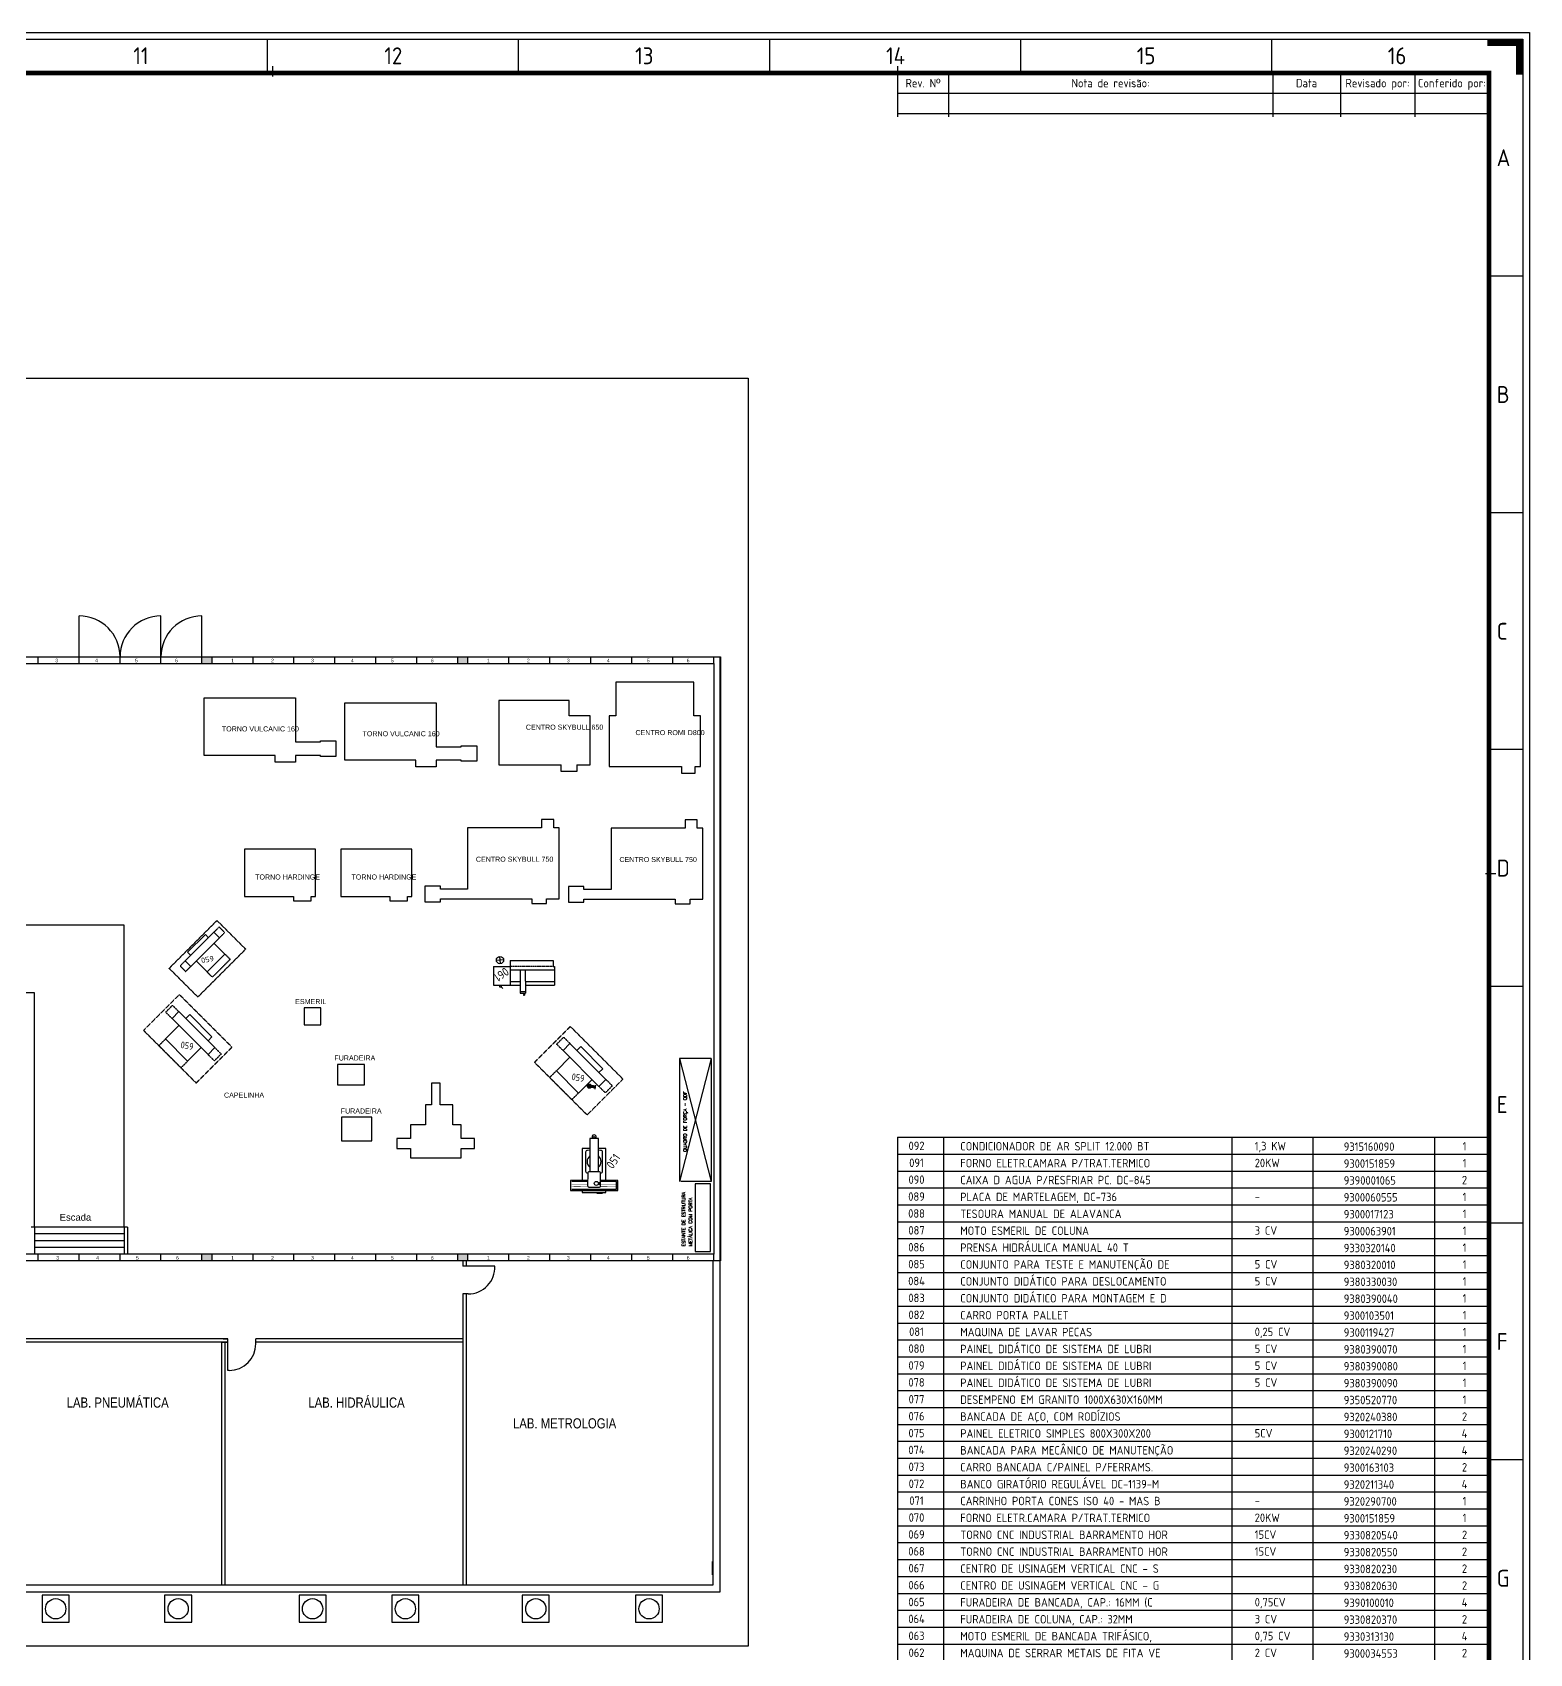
# Model space of a CAD drawing. Header units: millimetres. Extents: x 18768 to 1484868, y -11027 to 520152.
# Drawn here: x 731816 to 776121, y 136724 to 184707 of the extents above; entities that cross this region are included whole.
import ezdxf
from ezdxf.enums import TextEntityAlignment as Align

# ---------------------------------------------------------------- set-up
doc = ezdxf.new("R2010")
doc.units = ezdxf.units.MM
for name, pattern in [('DASHDOT2', [0.5, 0.25, -0.125, 0, -0.125]), ('DASHED', [0.75, 0.55, -0.2]), ('DIVIDE', [2.15, 1.5, -0.2, 0.05, -0.15, 0.05, -0.2]), ('HIDDEN2', [4.7625, 3.175, -1.5875])]:
    doc.linetypes.add(name, pattern=pattern)
for name, color, linetype in [('018', 4, 'Continuous'), ('025', 3, 'Continuous'), ('035', 2, 'Continuous'), ('050', 166, 'Continuous'), ('100', 176, 'Continuous'), ('4-MOBILIA', 4, 'Continuous'), ('8-TEXTO', 4, 'Continuous'), ('8-TEXTO-DETALHES', 6, 'Continuous'), ('L018-SIMBOLO1', 3, 'Continuous'), ('L025-CONTORNO', 7, 'Continuous'), ('L025-IMAGIN', 1, 'DIVIDE'), ('L025-TEXTO', 7, 'Continuous'), ('L025-TRACEJ', 140, 'DASHED'), ('L035-ARRANJO-ADQUIRIR', 102, 'Continuous'), ('L035-ARRANJO-EXISTENTE', 180, 'Continuous'), ('L035-ARRANJO-REMANEJADO', 200, 'Continuous'), ('L035-TEXTO', 40, 'Continuous'), ('L1-ARRANJO', 5, 'Continuous'), ('L9-DASHDOT', 1, 'DASHDOT2'), ('PAREDES', 7, 'Continuous')]:
    doc.layers.add(name, color=color, linetype=linetype)
doc.layers.add('L035-DEMOLIÇÃO', color=40, linetype='Continuous', plot=False)
doc.styles.add('ISO-CP--18', font='isocp.shx', dxfattribs={"width": 0.75, "height": 180})
doc.styles.add('ISO-CP--25', font='isocp.shx', dxfattribs={"height": 250})
doc.styles.add('ISO-CP--50', font='isocp.shx', dxfattribs={"height": 500})
doc.styles.add('ROMANS', font='romans', dxfattribs={"width": 0.8, "height": 300})
doc.styles.get("Standard").update_dxf_attribs({"font": 'arial.ttf'})

# ---------------------------------------------------------------- blocks, each defined once
blk = doc.blocks.new('A0')
at = {"layer": '025'}
for points in [[(119300, 84500), (119300, 0), (0, 0), (0, 84500)], [(200, 84300), (119100, 84300), (119100, 200), (200, 200)]]:
    blk.add_lwpolyline(points, close=True, dxfattribs=at)
at = {"layer": '035'}
blk.add_line((100600, 82700), (118100, 82700), dxfattribs=at)
at = {"layer": '050'}
for p, q in [((81941, 84300), (81941, 83300)), ((89372, 84300), (89372, 83300)), ((96803, 84300), (96803, 83300)), ((104234, 84300), (104234, 83300)), ((111665, 84300), (111665, 83300)), ((119100, 77290), (118100, 77290)), ((119100, 70282), (118100, 70282)), ((119100, 63274), (118100, 63274)), ((119100, 56266), (118100, 56266)), ((119100, 49258), (118100, 49258)), ((119100, 42250), (118100, 42250))]:
    blk.add_line(p, q, dxfattribs=at)
at = {"layer": '100'}
for p, q in [((82100, 83500), (82100, 83200)), ((82050, 83300), (82150, 83300)), ((82065, 83300), (82135, 83300)), ((118300, 59600), (118000, 59600)), ((118100, 59650), (118100, 59550)), ((118100, 59635), (118100, 59565))]:
    blk.add_line(p, q, dxfattribs=at)
at = {"layer": '100', "const_width": 200}
blk.add_lwpolyline([(119000, 83250), (119000, 84200), (118050, 84200)], dxfattribs=at)
at = {"layer": '100', "const_width": 140}
blk.add_lwpolyline([(2700, 83300), (118100, 83300), (118100, 1200), (2700, 1200)], close=True, dxfattribs=at)
at = {"layer": '050', "style": 'ISO-CP--50'}
for s, p in [('11', (77981, 83558)), ('12', (85409, 83558)), ('13', (92832, 83558)), ('14', (100257, 83558)), ('15', (107676, 83558)), ('16', (115105, 83558)), ('A', (118327, 80542)), ('B', (118327, 73534)), ('C', (118327, 66524)), ('D', (118327, 59516)), ('E', (118327, 52514)), ('F', (118327, 45502)), ('G', (118327, 38495))]:
    blk.add_text(s, height=500, dxfattribs=at).set_placement(p)
at = {"layer": 'L025-TEXTO', "style": 'ISO-CP--25'}
for s, p in [('Rev. Nº', (101350, 83125)), ('Nota de revisão:', (106899, 83125)), ('Data', (112700, 83125)), ('Revisado por:', (114800, 83125)), ('Conferido por:', (117000, 83125))]:
    blk.add_text(s, height=250, dxfattribs=at).set_placement(p, align=Align.TOP_CENTER)
blk = doc.blocks.new('linhage175')
at = {"layer": '025', "lineweight": -2}
for p, q in [((-161.38, 0), (-161.38, 5)), ((-76, 0), (-76, 5)), ((-52, 0), (-52, 5)), ((-16, 0), (-16, 5))]:
    blk.add_line(p, q, dxfattribs=at)
at = {"layer": '050', "lineweight": -2}
for p, q in [((-175, 5), (0, 5)), ((0, 0), (0, 5)), ((-175, 0), (-61.25, 0)), ((-61.25, 0), (0, 0))]:
    blk.add_line(p, q, dxfattribs=at)
blk.add_lwpolyline([(-175, 5), (-175, 0)], dxfattribs=at)
at = {"layer": 'L025-TEXTO', "color": 0, "lineweight": -2, "style": 'ISO-CP--25'}
for tag, p in [('PEÇA', (-164.42, 3.69)), ('QTD', (-7.25, 3.56))]:
    blk.add_attdef(tag, text='', height=2.5, dxfattribs=at).set_placement(p, align=Align.TOP_CENTER)
for tag, p in [('ESPECIFICAÇÃO', (-156.47, 3.58)), ('POTÊNCIA', (-69.34, 3.63))]:
    blk.add_attdef(tag, text='', height=2.5, dxfattribs=at).set_placement(p, align=Align.TOP_LEFT)
blk.add_attdef('CÓDIGO', (-42.99, 0.96), '', height=2.5, dxfattribs=at)
blk = doc.blocks.new('BL_SENAI_id9330820400')
at = {"layer": 'L1-ARRANJO', "color": 0}
for points in [[(-1485, 714), (-1485, 1424), (-325, 1424), (-325, 714)], [(-325, 354), (-325, 149), (-1485, 149), (-1485, 354)]]:
    blk.add_lwpolyline(points, dxfattribs=at)
blk.add_lwpolyline([(35, 714), (-1845, 714), (-1845, 354), (35, 354)], close=True, dxfattribs=at)
at = {"layer": 'L9-DASHDOT', "color": 0}
for points in [[(-325, 1424), (-325, 1769), (-1485, 1769), (-1485, 1424)], [(-1845, 354), (-2180, 354), (-2180, 714), (-1845, 714)], [(35, 714), (370, 714), (370, 354), (35, 354)]]:
    blk.add_lwpolyline(points, dxfattribs=at)
at = {"layer": 'L025-TEXTO', "style": 'ISO-CP--25'}
blk.add_attdef('rmp_mt_codmaterial', (15, 15), '', height=40, dxfattribs=at)
at = {"layer": 'L025-TEXTO', "style": 'ISO-CP--25', "flags": 1}
for tag in ['rmp_mt_nomeunid', 'rmp_mt_potencia', 'rmp_mt_cod']:
    blk.add_attdef(tag, (15, 15), '', height=40, dxfattribs=at)
blk = doc.blocks.new('BL_SENAI_id9330820430')
at = {"layer": 'L035-ARRANJO-EXISTENTE', "color": 0}
for p, q in [((-1155, 673), (-395, -412)), ((-695, 408), (-971, 803)), ((-359, -5), (410, 533)), ((410, 533), (281, 718)), ((-572, 76), (-599, 116)), ((-519, 113), (-572, 76)), ((-545, 150), (-519, 113)), ((-211, -283), (-487, 112)), ((-395, -412), (-211, -283))]:
    blk.add_line(p, q, dxfattribs=at)
for points in [[(138, 922), (8, 1107), (-761, 568)], [(-271, 331), (527, 890), (383, 1095), (-415, 536)], [(-664, 430), (-962, 855), (-1207, 683), (-404, -464), (-159, -292), (-456, 133)], [(-1007, 396), (-1056, 361), (-655, -212), (-605, -177)]]:
    blk.add_lwpolyline(points, dxfattribs=at)
for points in [[(-491, 551), (-497, 560, -0.414214), (-484, 629), (-4, 966, -0.414214), (65, 953), (104, 899)], [(247, 694), (285, 639, -0.414214), (273, 570), (-207, 234, -0.414214), (-277, 246), (-283, 255)]]:
    blk.add_lwpolyline(points, format="xyb", dxfattribs=at)
at = {"layer": 'L035-ARRANJO-EXISTENTE', "color": 0, "const_width": 10}
for points in [[(-815, 318), (-1094, 717)], [(-756, 365), (-1032, 760)], [(-334, -369), (-613, 30)], [(-272, -326), (-548, 69)]]:
    blk.add_lwpolyline(points, dxfattribs=at)
at = {"layer": 'L035-ARRANJO-EXISTENTE', "color": 0}
blk.add_lwpolyline([(-662, 50), (-812, 265, -0.414214), (-800, 335), (-488, 553, -0.414214), (-418, 541), (-268, 326, -0.414214), (-280, 256), (-592, 38, -0.414214)], format="xyb", close=True, dxfattribs=at)
blk.add_lwpolyline([(-748, -136), (-831, -17), (-805, 2), (-721, -118)], close=True, dxfattribs=at)
for centre, radius in [((493, 1019), 9.04), ((-598, 175), 59.7)]:
    blk.add_circle(centre, radius, dxfattribs=at)
for centre, radius, start, end in [((493, 1019), 61.7, 255.737, 174.263), ((-106, 600), 209, 71.712, 178.288), ((-106, 600), 209, 251.712, 358.288)]:
    blk.add_arc(centre, radius, start, end, dxfattribs=at)
at = {"layer": 'L025-TEXTO', "style": 'ISO-CP--18'}
blk.add_attdef('rmp_mt_codmaterial', (15, 15), '', height=40, dxfattribs=at)
at = {"layer": 'L025-TEXTO', "style": 'ISO-CP--18', "flags": 1}
for tag in ['rmp_mt_nomeunid', 'rmp_mt_potencia', 'rmp_mt_cod']:
    blk.add_attdef(tag, (15, 15), '', height=40, dxfattribs=at)
blk = doc.blocks.new('BL_SENAI_id9330820390')
at = {"layer": 'L018-SIMBOLO1', "color": 0}
for p, q in [((-1100, 698), (-948, 546)), ((-948, 698), (-1100, 546))]:
    blk.add_line(p, q, dxfattribs=at)
blk.add_circle((-1024, 622), 108, dxfattribs=at)
at = {"layer": 'L025-TRACEJ', "color": 0}
blk.add_line((309, 1482), (-672, 668), dxfattribs=at)
at = {"layer": 'L035-ARRANJO-REMANEJADO', "color": 0}
for p, q in [((-787, 806), (194, 1621)), ((194, 1621), (309, 1482)), ((309, 1482), (340, 1508)), ((340, 1508), (691, 1085)), ((-608, 591), (404, 1431)), ((-38, 609), (627, 1162)), ((26, 532), (691, 1085)), ((-1049, 355), (-672, 668)), ((-787, 806), (-321, 245)), ((-384, 322), (-154, 513)), ((-377, 783), (67, 248)), ((-262, 878), (182, 344)), ((-1049, 355), (-698, -68)), ((-698, -68), (-90, 436)), ((-561, 45), (-529, 7)), ((-529, 7), (-491, 38)), ((-523, 77), (-491, 38)), ((-491, 38), (-420, 32)), ((35, 286), (150, 382)), ((67, 248), (182, 344)), ((144, 312), (176, 273)), ((163, 328), (195, 289)), ((176, 273), (195, 289))]:
    blk.add_line(p, q, dxfattribs=at)
at = {"layer": 'L025-TEXTO', "style": 'ISO-CP--25'}
blk.add_attdef('rmp_mt_codmaterial', (15, 15), '', height=40, dxfattribs=at)
at = {"layer": 'L025-TEXTO', "style": 'ISO-CP--25', "flags": 1}
for tag in ['rmp_mt_nomeunid', 'rmp_mt_potencia', 'rmp_mt_cod']:
    blk.add_attdef(tag, (15, 15), '', height=40, dxfattribs=at)

msp = doc.modelspace()

# ---------------------------------------------------------------- hatches: boundary and pattern name
h = msp.add_hatch(color=1)
h.dxf.hatch_style = 1
h.paths.add_polyline_path([(744704.175, 166224.6), (744404.175, 166224.6), (744404.175, 166024.6), (744704.175, 166024.6)])
h.paths.add_polyline_path([(737132.175, 166224.6), (736832.175, 166224.6), (736832.175, 166024.6), (737132.175, 166024.6)])
h = msp.add_hatch(color=1)
h.dxf.hatch_style = 1
h.paths.add_polyline_path([(744704.175, 148544.6), (744404.175, 148544.6), (744404.175, 148344.6), (744704.175, 148344.6)])
h.paths.add_polyline_path([(737132.175, 148544.6), (736832.175, 148544.6), (736832.175, 148344.6), (737132.175, 148344.6)])

# ---------------------------------------------------------------- linework, layer by layer
for p, q in [((733196.175, 166224.6), (733196.175, 167436.6)), ((735620.175, 166224.6), (735620.175, 167436.6)), ((736832.175, 166224.6), (736832.175, 167436.6)), ((744902.435, 151669.475), (744902.435, 151969.475))]:
    msp.add_line(p, q)
at = {"color": 1}
for p, q in [((731984.175, 166024.6), (731984.175, 166224.6)), ((733196.175, 166024.6), (733196.175, 166224.6)), ((734408.175, 166024.6), (734408.175, 166224.6)), ((735620.175, 166024.6), (735620.175, 166224.6)), ((736832.175, 166024.6), (736832.175, 166224.6)), ((737132.175, 166024.6), (737132.175, 166224.6)), ((738344.175, 166024.6), (738344.175, 166224.6)), ((739556.175, 166024.6), (739556.175, 166224.6)), ((740768.175, 166024.6), (740768.175, 166224.6)), ((741980.175, 166024.6), (741980.175, 166224.6)), ((743192.175, 166024.6), (743192.175, 166224.6)), ((744404.175, 166024.6), (744404.175, 166224.6)), ((744704.175, 166024.6), (744704.175, 166224.6)), ((745916.175, 166024.6), (745916.175, 166224.6)), ((747128.175, 166024.6), (747128.175, 166224.6)), ((748340.175, 166024.6), (748340.175, 166224.6)), ((749552.175, 166024.6), (749552.175, 166224.6)), ((750764.175, 166024.6), (750764.175, 166224.6)), ((751976.175, 166024.6), (751976.175, 166224.6)), ((731984.175, 148344.6), (731984.175, 148544.6)), ((733196.175, 148344.6), (733196.175, 148544.6)), ((734408.175, 148344.6), (734408.175, 148544.6)), ((735620.175, 148344.6), (735620.175, 148544.6)), ((736832.175, 148344.6), (736832.175, 148544.6)), ((737132.175, 148344.6), (737132.175, 148544.6)), ((738344.175, 148344.6), (738344.175, 148544.6)), ((739556.175, 148344.6), (739556.175, 148544.6)), ((740768.175, 148344.6), (740768.175, 148544.6)), ((741980.175, 148344.6), (741980.175, 148544.6)), ((743192.175, 148344.6), (743192.175, 148544.6)), ((744404.175, 148344.6), (744404.175, 148544.6)), ((744704.175, 148344.6), (744704.175, 148544.6)), ((745916.175, 148344.6), (745916.175, 148544.6)), ((747128.175, 148344.6), (747128.175, 148544.6)), ((748340.175, 148344.6), (748340.175, 148544.6)), ((749552.175, 148344.6), (749552.175, 148544.6)), ((750764.175, 148344.6), (750764.175, 148544.6)), ((751976.175, 148344.6), (751976.175, 148544.6))]:
    msp.add_line(p, q, dxfattribs=at)
for points in [[(751024.238, 162780.367), (751424.238, 162780.367), (751424.238, 162980.367), (751584.238, 162980.367), (751584.238, 164480.367), (751384.238, 164480.367), (751384.238, 165480.367), (749084.238, 165480.367), (749084.238, 164480.367), (748884.238, 164480.367), (748884.238, 162980.367), (751024.238, 162980.367)], [(740338.965, 163307.175), (739598.965, 163307.175), (739598.965, 163107.175), (738998.965, 163107.175), (738998.965, 163307.175), (736898.965, 163307.175), (736898.965, 165007.175), (739598.965, 165007.175), (739598.965, 163707.175), (740338.965, 163707.175), (740338.965, 163737.175), (740798.965, 163737.175), (740798.965, 163277.175), (740338.965, 163277.175)], [(744504.41, 163164.653), (743764.41, 163164.653), (743764.41, 162964.653), (743164.41, 162964.653), (743164.41, 163164.653), (741064.41, 163164.653), (741064.41, 164864.653), (743764.41, 164864.653), (743764.41, 163564.653), (744504.41, 163564.653), (744504.41, 163594.653), (744964.41, 163594.653), (744964.41, 163134.653), (744504.41, 163134.653)], [(747243.151, 161162.86), (747243.151, 161412.86), (746883.151, 161412.86), (746883.151, 161162.86), (744693.151, 161162.86), (744693.151, 159352.86), (743888.245, 159352.86), (743888.245, 159437.86), (743428.245, 159437.86), (743428.245, 158977.86), (743888.245, 158977.86), (743888.245, 159062.86), (744693.151, 159062.86), (746593.151, 159062.86), (746593.151, 158922.86), (747033.151, 158922.86), (747033.151, 159062.86), (747403.151, 159062.86), (747403.151, 161162.86)], [(751491.427, 161153.682), (751491.427, 161403.682), (751131.427, 161403.682), (751131.427, 161153.682), (748941.427, 161153.682), (748941.427, 159343.682), (748136.521, 159343.682), (748136.521, 159428.682), (747676.521, 159428.682), (747676.521, 158968.682), (748136.521, 158968.682), (748136.521, 159053.682), (748941.427, 159053.682), (750841.427, 159053.682), (750841.427, 158913.682), (751281.427, 158913.682), (751281.427, 159053.682), (751651.427, 159053.682), (751651.427, 161153.682)], [(738095.727, 160535.038), (738095.727, 159135.038), (739545.727, 159135.038), (739545.727, 159005.038), (740065.727, 159005.038), (740065.727, 159135.038), (740195.727, 159135.038), (740195.727, 160535.038)], [(742397.574, 159135.038), (742397.574, 159005.038), (742917.574, 159005.038), (742917.574, 159135.038), (743047.574, 159135.038), (743047.574, 160535.038), (740947.574, 160535.038), (740947.574, 159135.038)], [(739855.103, 155334.552), (740355.103, 155334.552), (740355.103, 155834.552), (739855.103, 155834.552)], [(740847.433, 153558.438), (741647.433, 153558.438), (741647.433, 154158.438), (740847.433, 154158.438)], [(741863.053, 151895.913), (741863.053, 152595.913), (740963.053, 152595.913), (740963.053, 151895.913)]]:
    msp.add_lwpolyline(points, close=True)
for points in [[(747922.217, 163033.089), (748322.217, 163033.089), (748322.217, 164483.089), (747702.217, 164483.089), (747702.217, 164933.089), (745622.217, 164933.089), (745622.217, 163033.089), (747462.217, 163033.089)], [(747922.217, 163033.089), (747922.217, 162833.089), (747462.217, 162833.089), (747462.217, 163033.089)], [(744902.435, 151969.475), (744502.435, 151969.475), (744502.435, 152369.475), (744252.435, 152369.475), (744252.435, 152969.475), (743882.435, 152969.475), (743882.435, 153609.475), (743622.435, 153609.475), (743622.435, 152969.475), (743452.435, 152969.475), (743452.435, 152369.475), (743002.435, 152369.475), (743002.435, 151969.475), (742602.435, 151969.475), (742602.435, 151669.475), (743002.435, 151669.475), (743002.435, 151399.475), (744502.435, 151399.475), (744502.435, 151669.475), (744902.435, 151669.475)]]:
    msp.add_lwpolyline(points)
at = {"color": 240, "linetype": 'HIDDEN2', "true_color": 0xed1f24}
for points in [[(738125.177, 157571.189), (736710.963, 156156.976), (735862.435, 157005.504), (737276.648, 158419.718)], [(735105.669, 155168.422), (736661.304, 153612.787), (737721.964, 154673.447), (736166.329, 156229.082)], [(746676.093, 154223.993), (748231.728, 152668.358), (749292.389, 153729.019), (747736.754, 155284.654)]]:
    msp.add_lwpolyline(points, close=True, dxfattribs=at)
for centre, start, end in [((733196.175, 166224.6), 0, 90), ((735620.175, 166224.6), 90, 180), ((736832.175, 166224.6), 90, 180)]:
    msp.add_arc(centre, 1212, start, end)
at = {"layer": '018'}
msp.add_line((757421.186, 182306.522), (774921.186, 182306.522), dxfattribs=at)
at = {"layer": '035'}
for p, q in [((758921.186, 183506.522), (758921.186, 182206.522)), ((768521.186, 183506.522), (768521.186, 182206.522)), ((770521.186, 183506.522), (770521.186, 182206.522)), ((772721.186, 183506.522), (772721.186, 182206.522))]:
    msp.add_line(p, q, dxfattribs=at)
at = {"layer": '050'}
msp.add_line((757421.186, 183506.522), (757421.186, 182206.522), dxfattribs=at)
at = {"layer": '100'}
for p, q in [((757371.186, 183506.522), (757471.186, 183506.522)), ((757386.186, 183506.522), (757456.186, 183506.522)), ((757421.186, 183706.522), (757421.186, 183406.522))]:
    msp.add_line(p, q, dxfattribs=at)
at = {"layer": '4-MOBILIA'}
msp.add_line((751956.175, 146469.791), (751956.175, 145709.791), dxfattribs=at)
at = {"layer": 'DEFPOINTS'}
for p, q in [((744710.803, 147369.597), (744557.175, 147369.6)), ((737407.886, 145944.6), (737602.154, 145944.6)), ((737457.175, 146043.6), (737602.154, 146043.6)), ((737637.154, 145103.6), (737602.154, 145103.6))]:
    msp.add_line(p, q, dxfattribs=at)
at = {"layer": 'L018-SIMBOLO1'}
for p, q in [((748480.922, 153516.607), (748252.484, 153556.886)), ((748465.293, 153427.974), (748486.131, 153546.151)), ((748475.712, 153487.062), (748239.358, 153528.738)), ((748470.503, 153457.518), (748242.065, 153497.798))]:
    msp.add_line(p, q, dxfattribs=at)
msp.add_circle((748298.447, 153518.319), 60, dxfattribs=at)
at = {"layer": 'L025-CONTORNO'}
for p, q in [((751906.175, 154333.687), (750966.175, 154333.687)), ((750966.175, 154333.687), (751906.175, 150693.687)), ((751906.175, 154333.687), (750966.175, 150693.687))]:
    msp.add_line(p, q, dxfattribs=at)
at = {"layer": 'L025-IMAGIN'}
for p, q in [((734526.175, 158284.6), (697206.175, 158284.6)), ((734526.175, 149344.6), (734526.175, 158284.6)), ((731876.175, 156284.6), (697206.175, 156284.6)), ((731876.175, 149344.6), (731876.175, 156284.6))]:
    msp.add_line(p, q, dxfattribs=at)
at = {"layer": 'L035-ARRANJO-ADQUIRIR', "color": 100}
msp.add_line((751929.81, 139451.432), (751929.81, 139051.432), dxfattribs=at)
at = {"layer": 'L035-ARRANJO-ADQUIRIR'}
for points in [[(732103.985, 137649.648), (732903.985, 137649.648), (732903.985, 138449.648), (732103.985, 138449.648)], [(735728.769, 137649.648), (736528.769, 137649.648), (736528.769, 138449.648), (735728.769, 138449.648)], [(739706.447, 137649.648), (740506.447, 137649.648), (740506.447, 138449.648), (739706.447, 138449.648)], [(742452.22, 137649.648), (743252.22, 137649.648), (743252.22, 138449.648), (742452.22, 138449.648)], [(746312.614, 137649.648), (747112.614, 137649.648), (747112.614, 138449.648), (746312.614, 138449.648)], [(749662.969, 137649.648), (750462.969, 137649.648), (750462.969, 138449.648), (749662.969, 138449.648)]]:
    msp.add_lwpolyline(points, close=True, dxfattribs=at)
for centre in [(732503.985, 138049.648), (736128.769, 138049.648), (740106.447, 138049.648), (742852.22, 138049.648), (746712.614, 138049.648), (750062.969, 138049.648)]:
    msp.add_circle(centre, 300, dxfattribs=at)
at = {"layer": 'L035-ARRANJO-EXISTENTE'}
for p, q in [((751427.475, 150624.6), (751427.475, 148624.6)), ((751877.475, 150624.6), (751427.475, 150624.6)), ((751877.475, 148624.6), (751877.475, 150624.6)), ((751427.475, 148624.6), (751877.475, 148624.6))]:
    msp.add_line(p, q, dxfattribs=at)
at = {"layer": 'L035-DEMOLIÇÃO', "linetype": 'ByBlock', "lineweight": -2}
msp.add_lwpolyline([(752992.582, 136941.079), (661094.301, 136941.079), (661094.301, 174469.673), (752992.582, 174469.673)], close=True, dxfattribs=at)
at = {"layer": 'PAREDES'}
for p, q in [((729356.175, 166224.6), (752176.175, 166224.6)), ((729356.175, 166024.6), (731876.175, 166024.6)), ((731876.175, 166024.6), (751976.175, 166024.6)), ((751976.175, 166024.6), (751976.175, 148544.6)), ((752156.175, 166224.6), (752156.175, 148344.6)), ((752176.175, 166224.6), (752176.175, 148344.6)), ((750966.175, 154333.687), (750966.175, 150693.687)), ((751906.175, 154333.687), (751906.175, 150693.687)), ((751906.175, 154263.687), (751906.175, 150693.687)), ((751906.175, 154263.687), (751906.175, 150693.687)), ((751906.175, 154263.687), (751906.175, 150693.687)), ((751816.262, 150693.687), (751006.175, 150693.687)), ((751816.262, 150693.687), (751006.175, 150693.687)), ((751906.175, 150693.687), (751816.262, 150693.687)), ((751906.175, 150693.687), (751816.262, 150693.687)), ((751906.175, 150693.687), (751816.262, 150693.687)), ((734626.175, 149344.6), (731776.175, 149344.6)), ((731876.175, 149344.6), (731876.175, 148544.6)), ((734526.175, 149344.6), (734526.175, 148544.6)), ((734626.175, 149344.6), (734626.175, 148544.6)), ((734526.175, 149144.6), (731876.175, 149144.6)), ((734526.175, 148944.6), (731876.175, 148944.6)), ((732506.175, 148544.6), (697016.175, 148544.6)), ((732506.175, 148344.6), (697016.175, 148344.6)), ((732506.175, 148344.6), (697016.175, 148344.6)), ((732506.175, 148344.6), (697016.175, 148344.6)), ((732526.175, 148544.6), (697036.175, 148544.6)), ((732526.175, 148344.6), (697206.175, 148344.6)), ((734506.175, 148544.6), (731856.175, 148544.6)), ((734506.175, 148344.6), (731856.175, 148344.6)), ((734506.175, 148344.6), (731856.175, 148344.6)), ((734506.175, 148344.6), (731856.175, 148344.6)), ((734526.175, 148744.6), (731876.175, 148744.6)), ((734526.175, 148544.6), (731876.175, 148544.6)), ((734526.175, 148344.6), (731876.175, 148344.6)), ((734526.175, 148344.6), (731876.175, 148344.6)), ((734526.175, 148344.6), (731876.175, 148344.6)), ((751956.175, 148344.6), (734506.175, 148344.6)), ((751956.175, 148344.6), (734506.175, 148344.6)), ((751956.175, 148344.6), (734506.175, 148344.6)), ((751976.175, 148544.6), (734526.175, 148544.6)), ((751976.175, 148344.6), (734526.175, 148344.6)), ((751976.175, 148344.6), (734526.175, 148344.6)), ((752176.175, 148344.6), (734526.175, 148344.6)), ((744557.175, 148344.6), (744557.175, 148194.597)), ((744656.175, 148344.6), (744656.175, 148194.597)), ((744656.175, 148344.6), (744656.175, 148194.597)), ((744656.175, 148344.6), (744656.175, 148194.597)), ((751956.175, 148344.6), (751956.175, 138744.6)), ((751956.175, 148344.6), (751956.175, 138744.6)), ((751956.175, 148344.6), (751956.175, 138744.6)), ((752156.175, 148344.6), (752156.175, 138544.6)), ((752156.175, 148344.6), (752156.175, 138544.6)), ((752156.175, 148344.6), (752156.175, 138544.6)), ((745500.028, 148194.597), (744557.175, 148194.597)), ((744557.175, 147369.6), (744557.175, 138744.6)), ((744656.175, 147369.598), (744656.175, 138744.6)), ((737602.154, 146043.6), (731276.139, 146043.6)), ((737602.154, 145944.6), (731276.139, 145944.6)), ((737407.886, 145944.6), (737407.886, 138744.6)), ((737407.886, 145944.6), (737407.886, 138744.6)), ((737506.886, 145944.6), (737506.886, 138744.6)), ((737506.886, 145944.6), (737506.886, 138744.6)), ((737602.154, 145103.6), (737602.154, 146043.6)), ((738427.154, 145893.6), (738427.154, 146043.6)), ((744557.175, 146043.6), (738427.154, 146043.6)), ((744557.175, 145944.6), (738427.154, 145944.6)), ((744557.175, 146244.6), (744557.175, 138744.6)), ((737156.175, 138744.6), (720206.588, 138744.6)), ((751956.175, 138744.6), (737156.175, 138744.6)), ((751956.175, 138744.6), (737156.175, 138744.6)), ((737156.175, 138544.6), (720198.939, 138544.6)), ((752156.175, 138544.6), (737156.175, 138544.6)), ((752156.175, 138544.6), (737156.175, 138544.6)), ((752156.175, 138544.6), (737156.175, 138544.6))]:
    msp.add_line(p, q, dxfattribs=at)
for centre, end in [((744710.803, 148159.597), 2.5392518), ((737637.154, 145893.6), 0)]:
    msp.add_arc(centre, 790, 270, end, dxfattribs=at)

# ---------------------------------------------------------------- block references
at = {"layer": 'L025-CONTORNO'}
msp.add_blockref('A0', (656821.186, 100206.522), dxfattribs=at)
at = {"layer": 'L035-ARRANJO-ADQUIRIR'}
ref = msp.add_blockref('BL_SENAI_id9330820400', (737013.378, 158219.245), dxfattribs=dict(at, xscale=-0.64, yscale=0.64, zscale=0.64, rotation=225.0000000000001))
ref.add_attrib('rmp_mt_codmaterial', '059', dxfattribs={"layer": 'L025-TEXTO', "height": 160, "rotation": 10, "style": 'ISO-CP--25'}).set_placement((737010.914, 157189.741), align=Align.CENTER)
ref = msp.add_blockref('BL_SENAI_id9330820390', (746043.394, 156118.109), dxfattribs=dict(at, rotation=320.2994058653653))
ref.add_attrib('rmp_mt_codmaterial', '061', dxfattribs={"layer": 'L025-TEXTO', "height": 250, "rotation": 215, "style": 'ISO-CP--25'}).set_placement((745628.934, 156927.16), align=Align.CENTER)
ref = msp.add_blockref('BL_SENAI_id9330820400', (736372.381, 155903.538), dxfattribs=dict(at, xscale=0.7999999999999999, yscale=0.7999999999999999, zscale=0.7999999999999999, rotation=134.9999999999999))
ref.add_attrib('rmp_mt_codmaterial', '059', dxfattribs={"layer": 'L025-TEXTO', "height": 200, "rotation": 350, "style": 'ISO-CP--25'}).set_placement((736375.46, 154616.659), align=Align.CENTER)
ref = msp.add_blockref('BL_SENAI_id9330820400', (747942.805, 154959.109), dxfattribs=dict(at, xscale=0.7999999999999999, yscale=0.7999999999999999, zscale=0.7999999999999999, rotation=134.9999999999999))
ref.add_attrib('rmp_mt_codmaterial', '059', dxfattribs={"layer": 'L025-TEXTO', "height": 200, "rotation": 350, "style": 'ISO-CP--25'}).set_placement((747945.885, 153672.23), align=Align.CENTER)
ref = msp.add_blockref('BL_SENAI_id9330820430', (748990.439, 151028.357), dxfattribs=dict(at, rotation=55))
ref.add_attrib('rmp_mt_codmaterial', '051', (748986.755, 151049.248), dxfattribs={"layer": 'L025-TEXTO', "height": 250, "rotation": 55, "style": 'ISO-CP--18'})
at = {"layer": 'L035-ARRANJO-ADQUIRIR', "linetype": 'ByBlock', "lineweight": -2, "xscale": 100, "yscale": 100, "zscale": 100}
for p, values in [((774921.186, 151506.522), {'PEÇA': '092       ', 'ESPECIFICAÇÃO': 'CONDICIONADOR DE AR SPLIT 12.000 BT', 'POTÊNCIA': '1,3 KW                                                                          ', 'QTD': '1', 'CÓDIGO': '9315160090          '}), ((774921.186, 151006.522), {'PEÇA': '091       ', 'ESPECIFICAÇÃO': 'FORNO ELETR.CAMARA P/TRAT.TERMICO  ', 'POTÊNCIA': '20KW                                                                            ', 'QTD': '1', 'CÓDIGO': '9300151859          '}), ((774921.186, 150506.522), {'PEÇA': '090       ', 'ESPECIFICAÇÃO': 'CAIXA D AGUA P/RESFRIAR PC. DC-845 ', 'QTD': '2', 'CÓDIGO': '9390001065          '}), ((774921.186, 150006.522), {'PEÇA': '089       ', 'ESPECIFICAÇÃO': 'PLACA DE MARTELAGEM, DC-736        ', 'POTÊNCIA': '-                                                                               ', 'QTD': '1', 'CÓDIGO': '9300060555          '}), ((774921.186, 149506.522), {'PEÇA': '088       ', 'ESPECIFICAÇÃO': 'TESOURA MANUAL DE ALAVANCA         ', 'QTD': '1', 'CÓDIGO': '9300017123          '}), ((774921.186, 149006.522), {'PEÇA': '087       ', 'ESPECIFICAÇÃO': 'MOTO ESMERIL DE COLUNA             ', 'POTÊNCIA': '3 CV                                                                            ', 'QTD': '1', 'CÓDIGO': '9300063901          '}), ((774921.186, 148506.522), {'PEÇA': '086       ', 'ESPECIFICAÇÃO': 'PRENSA HIDRÁULICA MANUAL 40 T      ', 'QTD': '1', 'CÓDIGO': '9330320140          '}), ((774921.186, 148006.522), {'PEÇA': '085       ', 'ESPECIFICAÇÃO': 'CONJUNTO PARA TESTE E MANUTENÇÃO DE', 'POTÊNCIA': '5 CV                                                                            ', 'QTD': '1', 'CÓDIGO': '9380320010          '}), ((774921.186, 147506.522), {'PEÇA': '084       ', 'ESPECIFICAÇÃO': 'CONJUNTO DIDÁTICO PARA DESLOCAMENTO', 'POTÊNCIA': '5 CV                                                                            ', 'QTD': '1', 'CÓDIGO': '9380330030          '}), ((774921.186, 147006.522), {'PEÇA': '083       ', 'ESPECIFICAÇÃO': 'CONJUNTO DIDÁTICO PARA MONTAGEM E D', 'QTD': '1', 'CÓDIGO': '9380390040          '}), ((774921.186, 146506.522), {'PEÇA': '082       ', 'ESPECIFICAÇÃO': 'CARRO PORTA PALLET                 ', 'QTD': '1', 'CÓDIGO': '9300103501          '}), ((774921.186, 146006.522), {'PEÇA': '081       ', 'ESPECIFICAÇÃO': 'MAQUINA DE LAVAR PECAS             ', 'POTÊNCIA': '0,25 CV                                                                         ', 'QTD': '1', 'CÓDIGO': '9300119427          '}), ((774921.186, 145506.522), {'PEÇA': '080       ', 'ESPECIFICAÇÃO': 'PAINEL DIDÁTICO DE SISTEMA DE LUBRI', 'POTÊNCIA': '5 CV                                                                            ', 'QTD': '1', 'CÓDIGO': '9380390070          '}), ((774921.186, 145006.522), {'PEÇA': '079       ', 'ESPECIFICAÇÃO': 'PAINEL DIDÁTICO DE SISTEMA DE LUBRI', 'POTÊNCIA': '5 CV                                                                            ', 'QTD': '1', 'CÓDIGO': '9380390080          '}), ((774921.186, 144506.522), {'PEÇA': '078       ', 'ESPECIFICAÇÃO': 'PAINEL DIDÁTICO DE SISTEMA DE LUBRI', 'POTÊNCIA': '5 CV                                                                            ', 'QTD': '1', 'CÓDIGO': '9380390090          '}), ((774921.186, 144006.522), {'PEÇA': '077       ', 'ESPECIFICAÇÃO': 'DESEMPENO EM GRANITO 1000X630X160MM', 'QTD': '1', 'CÓDIGO': '9350520770          '}), ((774921.186, 143506.522), {'PEÇA': '076       ', 'ESPECIFICAÇÃO': 'BANCADA DE AÇO, COM RODÍZIOS       ', 'QTD': '2', 'CÓDIGO': '9320240380          '}), ((774921.186, 143006.522), {'PEÇA': '075       ', 'ESPECIFICAÇÃO': 'PAINEL ELETRICO SIMPLES 800X300X200', 'POTÊNCIA': '5CV                                                                             ', 'QTD': '4', 'CÓDIGO': '9300121710          '}), ((774921.186, 142506.522), {'PEÇA': '074       ', 'ESPECIFICAÇÃO': 'BANCADA PARA MECÂNICO DE MANUTENÇÃO', 'QTD': '4', 'CÓDIGO': '9320240290          '}), ((774921.186, 142006.522), {'PEÇA': '073       ', 'ESPECIFICAÇÃO': 'CARRO BANCADA C/PAINEL P/FERRAMS.  ', 'QTD': '2', 'CÓDIGO': '9300163103          '}), ((774921.186, 141506.522), {'PEÇA': '072       ', 'ESPECIFICAÇÃO': 'BANCO GIRATÓRIO REGULÁVEL DC-1139-M', 'QTD': '4', 'CÓDIGO': '9320211340          '}), ((774921.186, 141006.522), {'PEÇA': '071       ', 'ESPECIFICAÇÃO': 'CARRINHO PORTA CONES ISO 40 - MAS B', 'POTÊNCIA': '-                                                                               ', 'QTD': '1', 'CÓDIGO': '9320290700          '}), ((774921.186, 140006.522), {'PEÇA': '069       ', 'ESPECIFICAÇÃO': 'TORNO CNC INDUSTRIAL BARRAMENTO HOR', 'POTÊNCIA': '15CV                                                                            ', 'QTD': '2', 'CÓDIGO': '9330820540          '}), ((774921.186, 139506.522), {'PEÇA': '068       ', 'ESPECIFICAÇÃO': 'TORNO CNC INDUSTRIAL BARRAMENTO HOR', 'POTÊNCIA': '15CV                                                                            ', 'QTD': '2', 'CÓDIGO': '9330820550          '}), ((774921.186, 139006.522), {'PEÇA': '067       ', 'ESPECIFICAÇÃO': 'CENTRO DE USINAGEM VERTICAL CNC – S', 'QTD': '2', 'CÓDIGO': '9330820230          '}), ((774921.186, 138506.522), {'PEÇA': '066       ', 'ESPECIFICAÇÃO': 'CENTRO DE USINAGEM VERTICAL CNC – G', 'QTD': '2', 'CÓDIGO': '9330820630          '}), ((774921.186, 138006.522), {'PEÇA': '065       ', 'ESPECIFICAÇÃO': 'FURADEIRA DE BANCADA, CAP.: 16MM (C', 'POTÊNCIA': '0,75CV                                                                          ', 'QTD': '4', 'CÓDIGO': '9390100010          '}), ((774921.186, 137506.522), {'PEÇA': '064       ', 'ESPECIFICAÇÃO': 'FURADEIRA DE COLUNA, CAP.: 32MM    ', 'POTÊNCIA': '3 CV                                                                            ', 'QTD': '2', 'CÓDIGO': '9330820370          '})]:
    msp.add_blockref('linhage175', p, dxfattribs=at).add_auto_attribs(values)
at = {"layer": 'L035-ARRANJO-EXISTENTE', "linetype": 'ByBlock', "lineweight": -2, "xscale": 100, "yscale": 100, "zscale": 100}
for p, values in [((774921.186, 140506.522), {'PEÇA': '070       ', 'ESPECIFICAÇÃO': 'FORNO ELETR.CAMARA P/TRAT.TERMICO  ', 'POTÊNCIA': '20KW                                                                            ', 'QTD': '1', 'CÓDIGO': '9300151859          '}), ((774921.186, 137006.522), {'PEÇA': '063       ', 'ESPECIFICAÇÃO': 'MOTO ESMERIL DE BANCADA TRIFÁSICO, ', 'POTÊNCIA': '0,75 CV                                                                         ', 'QTD': '4', 'CÓDIGO': '9330313130          '}), ((774921.186, 136506.522), {'PEÇA': '062       ', 'ESPECIFICAÇÃO': 'MAQUINA DE SERRAR METAIS DE FITA VE', 'POTÊNCIA': '2 CV                                                                            ', 'QTD': '2', 'CÓDIGO': '9300034553          '})]:
    msp.add_blockref('linhage175', p, dxfattribs=at).add_auto_attribs(values)

# ---------------------------------------------------------------- texts
at = {"layer": '8-TEXTO'}
msp.add_text('Escada', height=200, dxfattribs=at).set_placement((732623.757, 149537.124))
at = {"layer": '8-TEXTO-DETALHES', "style": 'ROMANS'}
for s, p in [('QUADRO DE FORÇA - QDF', (751178.915, 151575.193)), ('ESTANTE DE ESTRUTURA', (751136.08, 148772.644)), ('METÁLICA COM PORTA', (751338.46, 148772.644))]:
    msp.add_text(s, height=100, rotation=90, dxfattribs=at).set_placement(p)
at = {"layer": 'L035-TEXTO', "width": 0.8}
for s, height, p in [('3', 105, (732490.702, 166063.884)), ('4', 105, (733672.702, 166063.884)), ('5', 105, (734854.702, 166063.884)), ('6', 105, (736036.702, 166063.884)), ('1', 105, (737698.702, 166063.884)), ('2', 105, (738880.702, 166063.884)), ('3', 105, (740062.702, 166063.884)), ('4', 105, (741244.702, 166063.884)), ('5', 105, (742426.702, 166063.884)), ('6', 105, (743608.702, 166063.884)), ('1', 105, (745270.702, 166063.884)), ('2', 105, (746452.702, 166063.884)), ('3', 105, (747634.702, 166063.884)), ('4', 105, (748816.702, 166063.884)), ('5', 105, (749998.702, 166063.884)), ('6', 105, (751180.702, 166063.884)), ('TORNO VULCANIC 160', 150, (737421.395, 164017.622)), ('CENTRO SKYBULL 650', 150, (746417.337, 164068.356)), ('TORNO VULCANIC 160', 150, (741586.84, 163875.1)), ('CENTRO ROMI D800', 150, (749661.007, 163908.301)), ('CENTRO SKYBULL 750', 150, (744938.859, 160160.621)), ('CENTRO SKYBULL 750', 150, (749187.135, 160151.443)), ('TORNO HARDINGE', 150, (738407.22, 159634.471)), ('TORNO HARDINGE', 150, (741259.068, 159634.471)), ('ESMERIL', 150, (739593.119, 155947.048)), ('FURADEIRA', 150, (740753.208, 154278.024)), ('CAPELINHA', 150, (737485.622, 153178.277)), ('FURADEIRA', 150, (740940.913, 152707.955)), ('3', 105, (732520.702, 148383.884)), ('4', 105, (733702.702, 148383.884)), ('5', 105, (734884.702, 148383.884)), ('6', 105, (736066.702, 148383.884)), ('1', 105, (737698.702, 148383.884)), ('2', 105, (738880.702, 148383.884)), ('3', 105, (740062.702, 148383.884)), ('4', 105, (741244.702, 148383.884)), ('5', 105, (742426.702, 148383.884)), ('6', 105, (743608.702, 148383.884)), ('1', 105, (745270.702, 148383.884)), ('2', 105, (746452.702, 148383.884)), ('3', 105, (747634.702, 148383.884)), ('4', 105, (748816.702, 148383.884)), ('5', 105, (749998.702, 148383.884)), ('6', 105, (751180.702, 148383.884)), ('LAB. PNEUMÁTICA', 300, (732830.367, 144003.641)), ('LAB. HIDRÁULICA', 300, (739981.382, 144003.641)), ('LAB. METROLOGIA', 300, (746037.829, 143388.123))]:
    msp.add_text(s, height=height, dxfattribs=at).set_placement(p)

doc.saveas('drawing.dxf')
